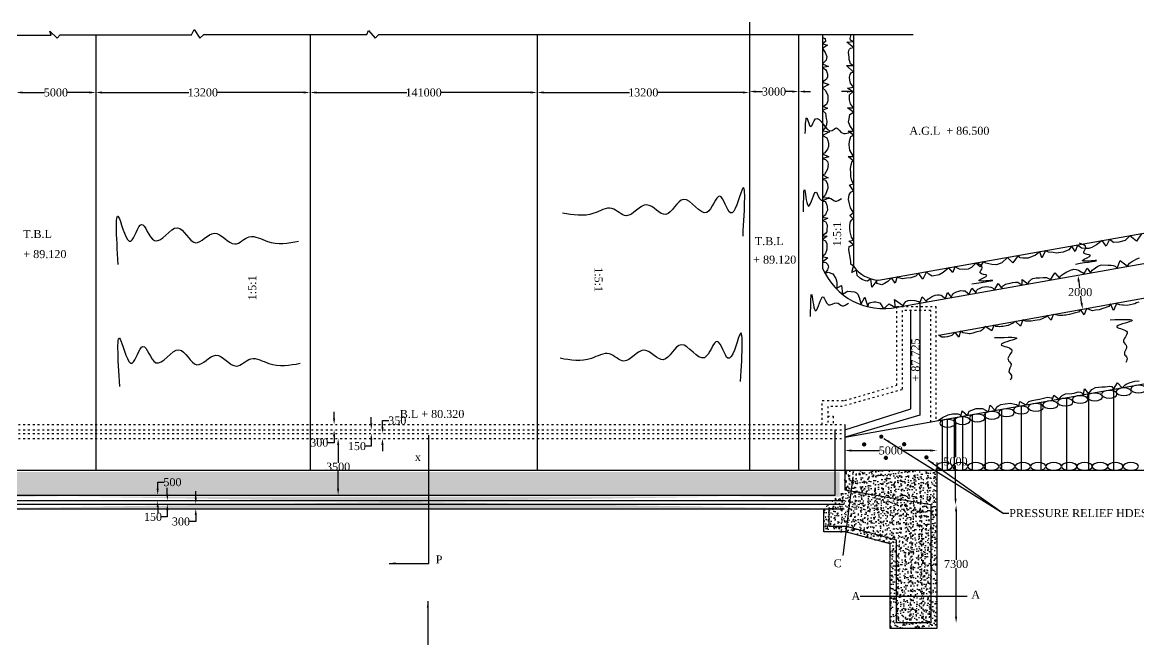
# Model space of a CAD drawing. Header units: millimetres. Extents: x 1411 to 180245, y 6908 to 115932.
# Drawn here: x 46837 to 116560, y 38924 to 77492 of the extents above; entities that cross this region are included whole.
import ezdxf

# ---------------------------------------------------------------- set-up
doc = ezdxf.new("R2010")
doc.units = ezdxf.units.MM
doc.header["$MEASUREMENT"] = 0
doc.header["$PDMODE"] = 66
doc.header["$PDSIZE"] = 170
doc.linetypes.add('ACAD_ISO03W100', pattern=[30, 12, -18])
for name, color, linetype in [('DOT LINE', 3, 'ACAD_ISO03W100'), ('DWG. LINE', 1, 'Continuous'), ('HATCH', 2, 'Continuous'), ('TEXT', 7, 'Continuous')]:
    doc.layers.add(name, color=color, linetype=linetype)
doc.styles.get("Standard").update_dxf_attribs({"font": 'TIMES.TTF', "height": 500})
doc.dimstyles.get("Standard").update_dxf_attribs({"dimtxt": 500, "dimasz": 400, "dimexe": 0.18, "dimexo": 0.0625, "dimgap": 0.09, "dimtad": 0, "dimtih": 1, "dimtoh": 1, "dimdec": 1, "dimzin": 0, "dimdsep": 46, "dimtxsty": 'Standard', "dimcen": 0.09, "dimse1": 1, "dimse2": 1, "dimclrd": 5, "dimclre": 5, "dimclrt": 4, "dimadec": 0, "dimazin": 0, "dimtfac": 1, "dimtdec": 1, "dimtofl": 0, "dimtmove": 0, "dimatfit": 3, "dimfxl": 1, "dimtolj": 1, "dimtzin": 0, "dimarcsym": 0})
pattern_1 = [(50, (0, 0), (573.8081, -50.2017), [60, -660]), (355, (0, 0), (-111.001, 601.7537), [48, -528]), (100.4514, (47.8, -4.2), (462.8075, 551.5516), [50.9922, -560.9137]), (46.1842, (0, 160), (853.793, -132.415), [90, -990]), (96.6356, (71.15, 149), (747.73, 779.294), [76.488, -841.3704]), (351.1842, (0, 160), (747.7296, 779.295), [72, -792]), (21, (80, 120), (477.5256, -322.0951), [60, -660]), (326, (80, 120), (194.6523, 580.12), [48, -528]), (71.4514, (119.8, 93.16), (672.178, 258.0244), [50.9922, -560.9137]), (37.5, (0, 0), (9.7279, 266.3151), [0, -521.6, 0, -536, 0, -530]), (7.5, (0, 0), (210.4556, 315.5294), [0, -305.6, 0, -509.6, 0, -202]), (327.5, (-178.4, 0), (427.05795, -18.0439), [0, -200, 0, -624, 0, -828]), (317.5, (-258.4, 0), (466.5489, 80.084), [0, -260, 0, -414.4, 0, -588])]

# ---------------------------------------------------------------- blocks, each defined once
blk = doc.blocks.new('*D30')
at = {"layer": 'Defpoints', "color": 0}
for p in [(46447, 73109), (51420, 73109), (51420, 73109)]:
    blk.add_point(p, dxfattribs=at)
at = {"layer": 'DWG. LINE', "color": 5, "lineweight": -2}
for p, q in [((46847, 73109), (48226, 73109)), ((51020, 73109), (49641, 73109))]:
    blk.add_line(p, q, dxfattribs=at)
at = {"layer": 'DWG. LINE', "color": 5}
for points in [[(46847, 73176), (46847, 73042), (46447, 73109)], [(51020, 73176), (51020, 73042), (51420, 73109)]]:
    blk.add_solid(points, dxfattribs=at)
at = {"layer": 'DWG. LINE', "color": 4, "insert": (48934, 73109), "char_height": 500, "attachment_point": 5}
blk.add_mtext('\\A1;5000', dxfattribs=at)
blk = doc.blocks.new('*D31')
at = {"layer": 'Defpoints', "color": 0}
for p in [(51420, 73109), (64806, 73109), (64806, 73109)]:
    blk.add_point(p, dxfattribs=at)
at = {"layer": 'DWG. LINE', "color": 5, "lineweight": -2}
for p, q in [((51820, 73109), (57246, 73109)), ((64406, 73109), (58979, 73109))]:
    blk.add_line(p, q, dxfattribs=at)
at = {"layer": 'DWG. LINE', "color": 5}
for points in [[(51820, 73176), (51820, 73042), (51420, 73109)], [(64406, 73176), (64406, 73042), (64806, 73109)]]:
    blk.add_solid(points, dxfattribs=at)
at = {"layer": 'DWG. LINE', "color": 4, "insert": (58113, 73109), "char_height": 500, "attachment_point": 5}
blk.add_mtext('\\A1;13200', dxfattribs=at)
blk = doc.blocks.new('*D32')
at = {"layer": 'Defpoints', "color": 0}
for p in [(64806, 73109), (78995, 73109), (78995, 73109)]:
    blk.add_point(p, dxfattribs=at)
at = {"layer": 'DWG. LINE', "color": 5, "lineweight": -2}
for p, q in [((65206, 73109), (70849, 73109)), ((78595, 73109), (72951, 73109))]:
    blk.add_line(p, q, dxfattribs=at)
at = {"layer": 'DWG. LINE', "color": 5}
for points in [[(65206, 73176), (65206, 73042), (64806, 73109)], [(78595, 73176), (78595, 73042), (78995, 73109)]]:
    blk.add_solid(points, dxfattribs=at)
at = {"layer": 'DWG. LINE', "color": 4, "insert": (71900, 73109), "char_height": 500, "attachment_point": 5}
blk.add_mtext('\\A1;141000', dxfattribs=at)
blk = doc.blocks.new('*D33')
at = {"layer": 'Defpoints', "color": 0}
for p in [(78995, 73109), (92244, 73109), (92244, 73109)]:
    blk.add_point(p, dxfattribs=at)
at = {"layer": 'DWG. LINE', "color": 5, "lineweight": -2}
for p, q in [((79395, 73109), (84753, 73109)), ((91844, 73109), (86486, 73109))]:
    blk.add_line(p, q, dxfattribs=at)
at = {"layer": 'DWG. LINE', "color": 5}
for points in [[(79395, 73176), (79395, 73042), (78995, 73109)], [(91844, 73176), (91844, 73042), (92244, 73109)]]:
    blk.add_solid(points, dxfattribs=at)
at = {"layer": 'DWG. LINE', "color": 4, "insert": (85620, 73109), "char_height": 500, "attachment_point": 5}
blk.add_mtext('\\A1;13200', dxfattribs=at)
blk = doc.blocks.new('*D34')
at = {"layer": 'Defpoints', "color": 0}
for p in [(92244, 73109), (95324, 73166), (95324, 73109)]:
    blk.add_point(p, dxfattribs=at)
at = {"layer": 'DWG. LINE', "color": 5, "lineweight": -2}
for p, q in [((92644, 73166), (93074, 73166)), ((94924, 73166), (94495, 73166))]:
    blk.add_line(p, q, dxfattribs=at)
at = {"layer": 'DWG. LINE', "color": 5}
for points in [[(92644, 73232), (92644, 73099), (92244, 73166)], [(94924, 73232), (94924, 73099), (95324, 73166)]]:
    blk.add_solid(points, dxfattribs=at)
at = {"layer": 'DWG. LINE', "color": 4, "insert": (93784, 73166), "char_height": 500, "attachment_point": 5}
blk.add_mtext('\\A1;3000', dxfattribs=at)
blk = doc.blocks.new('*D40')
at = {"layer": 'Defpoints', "color": 0}
for p in [(55290, 47614), (55290, 47962), (55290, 47962)]:
    blk.add_point(p, dxfattribs=at)
at = {"layer": 'DWG. LINE', "color": 5, "lineweight": -2}
for p, q in [((55290, 48362), (55290, 48762)), ((55290, 48762), (55691, 48762)), ((55290, 47214), (55290, 46814))]:
    blk.add_line(p, q, dxfattribs=at)
at = {"layer": 'DWG. LINE', "color": 5}
for points in [[(55224, 48362), (55357, 48362), (55290, 47962)], [(55224, 47214), (55357, 47214), (55290, 47614)]]:
    blk.add_solid(points, dxfattribs=at)
at = {"layer": 'DWG. LINE', "color": 4, "insert": (56213, 48762), "char_height": 500, "attachment_point": 5}
blk.add_mtext('\\A1;500', dxfattribs=at)
blk = doc.blocks.new('*D41')
at = {"layer": 'Defpoints', "color": 0}
for p in [(55673, 47614), (55673, 47394), (55893, 47394)]:
    blk.add_point(p, dxfattribs=at)
at = {"layer": 'DWG. LINE', "color": 5, "lineweight": -2}
for p, q in [((55893, 48014), (55893, 48414)), ((55893, 46994), (55893, 46594)), ((55893, 46594), (55493, 46594))]:
    blk.add_line(p, q, dxfattribs=at)
at = {"layer": 'DWG. LINE', "color": 5}
for points in [[(55826, 48014), (55960, 48014), (55893, 47614)], [(55826, 46994), (55960, 46994), (55893, 47394)]]:
    blk.add_solid(points, dxfattribs=at)
at = {"layer": 'DWG. LINE', "color": 4, "insert": (54996, 46594), "char_height": 500, "attachment_point": 5}
blk.add_mtext('\\A1;150', dxfattribs=at)
blk = doc.blocks.new('*D42')
at = {"layer": 'Defpoints', "color": 0}
for p in [(56660, 47394), (56660, 47106), (57670, 47106)]:
    blk.add_point(p, dxfattribs=at)
at = {"layer": 'DWG. LINE', "color": 5, "lineweight": -2}
for p, q in [((57670, 47794), (57670, 48194)), ((57670, 46306), (57270, 46306)), ((57670, 46706), (57670, 46306))]:
    blk.add_line(p, q, dxfattribs=at)
at = {"layer": 'DWG. LINE', "color": 5}
for points in [[(57603, 47794), (57736, 47794), (57670, 47394)], [(57603, 46706), (57736, 46706), (57670, 47106)]]:
    blk.add_solid(points, dxfattribs=at)
at = {"layer": 'DWG. LINE', "color": 4, "insert": (56744, 46306), "char_height": 500, "attachment_point": 5}
blk.add_mtext('\\A1;300', dxfattribs=at)
blk = doc.blocks.new('*D43')
at = {"layer": 'Defpoints', "color": 0}
for p in [(66389, 51492), (66561, 51492), (66389, 47962)]:
    blk.add_point(p, dxfattribs=at)
at = {"layer": 'DWG. LINE', "color": 5, "lineweight": -2}
for p, q in [((66561, 51092), (66561, 49981)), ((66561, 48362), (66561, 49472))]:
    blk.add_line(p, q, dxfattribs=at)
at = {"layer": 'DWG. LINE', "color": 5}
for points in [[(66494, 51092), (66628, 51092), (66561, 51492)], [(66494, 48362), (66628, 48362), (66561, 47962)]]:
    blk.add_solid(points, dxfattribs=at)
at = {"layer": 'DWG. LINE', "color": 4, "insert": (66561, 49727), "char_height": 500, "attachment_point": 5}
blk.add_mtext('\\A1;3500', dxfattribs=at)
blk = doc.blocks.new('*D44')
at = {"layer": 'Defpoints', "color": 0}
for p in [(66410, 52358), (66311, 52031), (66410, 52031)]:
    blk.add_point(p, dxfattribs=at)
at = {"layer": 'DWG. LINE', "color": 5, "lineweight": -2}
for p, q in [((66311, 52758), (66311, 53158)), ((66311, 51631), (66311, 51231)), ((66311, 51231), (65911, 51231))]:
    blk.add_line(p, q, dxfattribs=at)
at = {"layer": 'DWG. LINE', "color": 5}
for points in [[(66244, 52758), (66378, 52758), (66311, 52358)], [(66244, 51631), (66378, 51631), (66311, 52031)]]:
    blk.add_solid(points, dxfattribs=at)
at = {"layer": 'DWG. LINE', "color": 4, "insert": (65385, 51231), "char_height": 500, "attachment_point": 5}
blk.add_mtext('\\A1;300', dxfattribs=at)
blk = doc.blocks.new('*D45')
at = {"layer": 'Defpoints', "color": 0}
for p in [(66648, 52031), (66648, 51814), (68630, 51814)]:
    blk.add_point(p, dxfattribs=at)
at = {"layer": 'DWG. LINE', "color": 5, "lineweight": -2}
for p, q in [((68630, 52431), (68630, 52831)), ((68630, 51014), (68230, 51014)), ((68630, 51414), (68630, 51014))]:
    blk.add_line(p, q, dxfattribs=at)
at = {"layer": 'DWG. LINE', "color": 5}
for points in [[(68563, 52431), (68697, 52431), (68630, 52031)], [(68563, 51414), (68697, 51414), (68630, 51814)]]:
    blk.add_solid(points, dxfattribs=at)
at = {"layer": 'DWG. LINE', "color": 4, "insert": (67733, 51014), "char_height": 500, "attachment_point": 5}
blk.add_mtext('\\A1;150', dxfattribs=at)
blk = doc.blocks.new('*D46')
at = {"layer": 'Defpoints', "color": 0}
for p in [(69331, 51814), (69331, 51814), (69331, 51492)]:
    blk.add_point(p, dxfattribs=at)
at = {"layer": 'DWG. LINE', "color": 5, "lineweight": -2}
for p, q in [((69331, 52214), (69331, 52614)), ((69331, 52614), (69731, 52614)), ((69331, 51092), (69331, 50692))]:
    blk.add_line(p, q, dxfattribs=at)
at = {"layer": 'DWG. LINE', "color": 5}
for points in [[(69264, 52214), (69398, 52214), (69331, 51814)], [(69264, 51092), (69398, 51092), (69331, 51492)]]:
    blk.add_solid(points, dxfattribs=at)
at = {"layer": 'DWG. LINE', "color": 4, "insert": (70257, 52614), "char_height": 500, "attachment_point": 5}
blk.add_mtext('\\A1;350', dxfattribs=at)
blk = doc.blocks.new('*D47')
at = {"layer": 'Defpoints', "color": 0}
for p in [(112649, 61681), (112767, 61697), (112933, 59557)]:
    blk.add_point(p, dxfattribs=at)
at = {"layer": 'DWG. LINE', "color": 5, "lineweight": -2}
for p, q in [((112820, 61300), (112875, 60889)), ((112998, 59969), (112943, 60380))]:
    blk.add_line(p, q, dxfattribs=at)
at = {"layer": 'DWG. LINE', "color": 5}
for points in [[(112886, 61309), (112754, 61291), (112767, 61697)], [(113064, 59978), (112932, 59960), (113051, 59572)]]:
    blk.add_solid(points, dxfattribs=at)
at = {"layer": 'DWG. LINE', "color": 4, "insert": (112909, 60634), "char_height": 500, "attachment_point": 5}
blk.add_mtext('\\A1;2000', dxfattribs=at)
blk = doc.blocks.new('*D48')
at = {"layer": 'Defpoints', "color": 0}
for p in [(98204, 50574), (103957, 50742), (103957, 50574)]:
    blk.add_point(p, dxfattribs=at)
at = {"layer": 'DWG. LINE', "color": 5, "lineweight": -2}
for p, q in [((98604, 50742), (100373, 50742)), ((103557, 50742), (101788, 50742))]:
    blk.add_line(p, q, dxfattribs=at)
at = {"layer": 'DWG. LINE', "color": 5}
for points in [[(98604, 50808), (98604, 50675), (98204, 50742)], [(103557, 50808), (103557, 50675), (103957, 50742)]]:
    blk.add_solid(points, dxfattribs=at)
at = {"layer": 'DWG. LINE', "color": 4, "insert": (101080, 50742), "char_height": 500, "attachment_point": 5}
blk.add_mtext('\\A1;5000', dxfattribs=at)
blk = doc.blocks.new('*D49')
at = {"layer": 'Defpoints', "color": 0}
for p in [(105035, 52784), (105035, 47340), (105124, 47340)]:
    blk.add_point(p, dxfattribs=at)
at = {"layer": 'DWG. LINE', "color": 5, "lineweight": -2}
for p, q in [((105124, 52384), (105124, 50316)), ((105124, 47740), (105124, 49808))]:
    blk.add_line(p, q, dxfattribs=at)
at = {"layer": 'DWG. LINE', "color": 5}
for points in [[(105058, 52384), (105191, 52384), (105124, 52784)], [(105058, 47740), (105191, 47740), (105124, 47340)]]:
    blk.add_solid(points, dxfattribs=at)
at = {"layer": 'DWG. LINE', "color": 4, "insert": (105124, 50062), "char_height": 500, "attachment_point": 5}
blk.add_mtext('\\A1;5000', dxfattribs=at)
blk = doc.blocks.new('*D50')
at = {"layer": 'Defpoints', "color": 0}
for p in [(105124, 47340), (105124, 39964), (105157, 39964)]:
    blk.add_point(p, dxfattribs=at)
at = {"layer": 'DWG. LINE', "color": 5, "lineweight": -2}
for p, q in [((105157, 46940), (105157, 43907)), ((105157, 40364), (105157, 43397))]:
    blk.add_line(p, q, dxfattribs=at)
at = {"layer": 'DWG. LINE', "color": 5}
for points in [[(105090, 46940), (105224, 46940), (105157, 47340)], [(105090, 40364), (105224, 40364), (105157, 39964)]]:
    blk.add_solid(points, dxfattribs=at)
at = {"layer": 'DWG. LINE', "color": 4, "insert": (105157, 43652), "char_height": 500, "attachment_point": 5}
blk.add_mtext('\\A1;7300', dxfattribs=at)

msp = doc.modelspace()

# ---------------------------------------------------------------- hatches: boundary and pattern name
at = {"layer": 'HATCH'}
h = msp.add_hatch(dxfattribs=at)
h.set_pattern_fill('AR-CONC', color=256, scale=80, style=0)
h.set_pattern_definition(pattern_1)
edge = h.paths.add_edge_path()
edge.add_line((98203.5, 48293.5), (102995.5, 46969))
edge.add_line((102995.5, 46969), (102995.5, 39978.5))
edge.add_line((103944.5, 49992), (103944.5, 39629.5))
edge.add_line((103944.5, 39629.5), (101047.5, 39629.5))
edge.add_line((101047.5, 39629.5), (101047.5, 44916))
edge.add_line((101047.5, 44916), (98248.5, 45663.5))
edge.add_line((98248.5, 45663.5), (96887, 45663.5))
edge.add_line((96887, 45663.5), (96887, 47106.5))
h = msp.add_hatch(dxfattribs=at)
h.set_pattern_fill('AR-CONC', color=256, scale=80, style=0)
h.set_pattern_definition(pattern_1)
h.paths.add_polyline_path([(103578.5, 47370), (103578.5, 39978.5), (101439, 39978.5), (101439, 45142.5), (98322.5, 45992), (97232, 45992), (97232, 47106.5), (96887, 47106.5), (96887, 45663.5), (98248.5, 45663.5), (101047.5, 44916), (101047.5, 39629.5), (103944.5, 39629.5), (103944.5, 49505.5), (98203.5, 49505.5), (98203.5, 48293.5)])
h.paths.add_polyline_path([(102995.5, 46969), (102995.5, 39978.5), (103578.5, 39978.5), (103578.5, 47370), (98203.5, 48293.5)], flags=17)
h = msp.add_hatch(dxfattribs=at)
h.set_pattern_fill('AR-CONC', color=256, scale=80, style=0)
h.set_pattern_definition([(50, (312.54, -109.97), (573.8081, -50.2017), [60, -660]), (355, (312.54, -109.97), (-111.001, 601.7537), [48, -528]), (100.4514, (360.36, -114.15), (462.8075, 551.5516), [50.992, -560.9137]), (46.1842, (312.54, 50), (853.793, -132.415), [90, -990]), (96.6356, (383.7, 39), (747.73, 779.294), [76.488, -841.3704]), (351.1842, (312.5, 50), (747.7296, 779.295), [72, -792]), (21, (392.54, 10.03), (477.5256, -322.0951), [60, -660]), (326, (392.54, 10.03), (194.6523, 580.12), [48, -528]), (71.4514, (432.33, -16.8), (672.178, 258.0244), [50.992, -560.9137]), (37.5, (312.54, -109.97), (9.7279, 266.3151), [0, -521.6, 0, -536, 0, -530]), (7.5, (312.54, -109.97), (210.4556, 315.5294), [0, -305.6, 0, -509.6, 0, -202]), (327.5, (134.14, -109.97), (427.05795, -18.0439), [0, -200, 0, -624, 0, -828]), (317.5, (54.14, -109.97), (466.5489, 80.084), [0, -260, 0, -414.4, 0, -588])])
h.paths.add_polyline_path([(43315.63, 49395.53), (43315.27, 47851.56), (97894.54, 47851.53), (97894.54, 49395.53)])
h = msp.add_hatch(dxfattribs=at)
h.set_pattern_fill('AR-CONC', color=256, scale=80, style=0)
h.set_pattern_definition(pattern_1)
edge = h.paths.add_edge_path()
edge.add_line((43002.73, 47961.53), (97608, 47961.5))
edge.add_line((43133, 47106.5), (98157, 47106.5))

# ---------------------------------------------------------------- linework, layer by layer
at = {"layer": 'DOT LINE', "ltscale": 10}
for points in [[(96800.5, 52358), (96800.5, 53871), (98214.5, 53871), (101452, 54817.5), (101452, 59738), (103894, 59738), (103881.38, 52577.57)], [(103577.31, 52523.14), (103577.31, 59497.5), (101784.5, 59497.5), (101784.5, 54542.5), (98051.5, 53501.5), (97136.5, 53501.5), (97136.5, 52358)], [(42990, 52358), (98203.5, 52358)], [(97136.5, 52879), (97136.5, 52879), (97487.5, 52879), (97487.5, 52358)], [(42990, 52031), (98203.5, 52031)], [(42990, 51814), (98203.5, 51814)], [(42990, 51491.5), (98203.5, 51491.5)], [(98203.5, 48293.5), (102995.5, 46969), (102995.5, 39978.5)], [(98157, 47614), (102340.5, 46549.5), (102340.5, 39978.5)]]:
    msp.add_lwpolyline(points, dxfattribs=at)
at = {"layer": 'DWG. LINE', "color": 5}
for p, q in [((95724, 73165.5), (96057.31, 73165.5)), ((98342.5, 73165.5), (98009.19, 73165.5))]:
    msp.add_line(p, q, dxfattribs=at)
at = {"layer": 'DWG. LINE'}
for points in [[(92244.5, 77492), (92244.5, 49505.5)], [(42250, 76697), (48639.5, 76697), (48560, 76933.5), (49009.5, 76495.5), (49194.5, 76707), (57406.5, 76707), (57560.5, 77039), (57922.5, 76509), (58173, 76739), (68353, 76739), (68467, 76984), (68878.5, 76504), (69107, 76734), (102469, 76734)], [(51420, 76720.37), (51420, 49505.5)], [(64805.5, 76720.37), (64805.5, 49505.5)], [(78995, 76720.37), (78995, 49505.5)], [(95324, 76720.37), (95324, 49505.5)], [(96820, 76734), (96820, 62122)], [(98742.5, 76734), (98742.5, 62248.5)], [(100317.5, 61378.5), (125698.5, 65873.5)], [(101486, 59705.5), (126166, 64072.5)], [(104082.5, 57953.5), (126284, 61975)], [(98203.5, 52031), (102325.5, 53337.5), (102325.5, 59497.5)], [(102891.92, 59954.27), (102891.92, 52945), (98231, 51566)], [(98231, 51566), (126782.5, 56677.5)], [(114990.66, 54566.44), (114990.66, 49505.5)], [(110447.29, 53753.05), (110447.29, 49505.5)], [(112049.28, 54039.85), (112049.28, 49505.5)], [(113432.97, 54287.57), (113432.97, 49505.5)], [(106982.46, 53132.75), (106982.46, 49505.5)], [(107995.29, 53314.07), (107995.29, 49505.5)], [(109230.14, 53535.15), (109230.14, 49505.5)], [(98203.5, 52358), (98203.5, 48293.5), (103578.5, 47370), (103578.5, 39978.5), (101439, 39978.5), (101439, 45142.5), (98322.5, 45992), (97232, 45992), (97232, 47106.5)], [(104288.16, 52650.4), (104288.16, 49505.5)], [(104600.01, 52706.23), (104600.01, 49505.5)], [(105035.3, 52784.16), (105035.3, 49505.5)], [(105553.94, 52877.01), (105553.94, 49505.5)], [(106170.44, 52987.38), (106170.44, 49505.5)], [(97608, 47961.5), (97608, 52031)], [(39710.5, 49505.5), (143749, 49505.5)], [(103944.5, 49992), (103944.5, 39629.5), (101047.5, 39629.5), (101047.5, 44916), (98248.5, 45663.5), (96887, 45663.5), (96887, 47106.5)], [(43002.73, 47961.53), (97608, 47961.5)], [(43133, 47614), (98157, 47614)], [(43133, 47394.5), (98157, 47394.5)], [(43133, 47106.5), (98157, 47106.5)], [(99173.25, 41649.33), (105848.3, 41649.33)]]:
    msp.add_lwpolyline(points, dxfattribs=at)
for centre, radius, start, end in [((100613.49, 63733.79), 4121.7, 203.0198686, 282.2212678), ((100484.66, 63541.76), 2169.71, 216.587655, 265.5814964)]:
    msp.add_arc(centre, radius, start, end, dxfattribs=at)
at = {"layer": 'DWG. LINE', "color": 5}
for points in [[(95724, 73232.17), (95724, 73098.83), (95324, 73165.5)], [(98342.5, 73232.17), (98342.5, 73098.83), (98742.5, 73165.5)]]:
    msp.add_solid(points, dxfattribs=at)
at = {"layer": 'HATCH'}
for points in [[(100203, 61360), (99900, 60956.5), (99832.62, 61472.35), (99619.5, 61313), (99499.5, 61337), (99299, 61421), (99190.5, 61493), (98986, 61665), (98950, 61837), (98945.25, 62012.75), (98648, 61865.5), (98742.5, 62248.5), (98590.5, 62377.5), (98574.5, 62526.5), (98554.5, 62693), (98456.5, 63279.5), (98482, 63482.5), (98742.5, 63593.5), (98466, 63812), (98742.5, 63885), (98624.5, 64070.5), (98542, 64413), (98517, 64624), (98529.5, 64817.5), (98570.5, 65052), (98643.5, 65153.5), (98742.5, 65194.5), (98520, 65413.5), (98742.5, 65603.5), (98663, 65725.5), (98571, 65893.5), (98501, 66153.5), (98440.5, 66429), (98478.5, 66716.5), (98586.5, 66875), (98742.5, 66957.5), (98491.5, 67329), (98742.5, 67405), (98640.5, 67581), (98577, 67856.5), (98580.5, 68037.5), (98552, 68362), (98599.5, 68596.5), (98660, 68828), (98742.5, 68828), (98421.5, 69117.5), (98742.5, 69117.5), (98526.5, 69512), (98488.5, 69835), (98491.5, 70073), (98590, 70360), (98742.5, 70445.5), (98415.5, 70689.5), (98742.5, 70715.5), (98517, 71046), (98447, 71268), (98475.5, 71461.5), (98523, 71732), (98742.5, 71881), (98364.5, 72141), (98742.5, 72141), (98561, 72389.5), (98491.5, 72646), (98491.5, 72957), (98706.5, 73159.5), (98382, 73381.5), (98742.5, 73437.5), (98554.5, 73680.5), (98529.5, 73868), (98504.5, 74071), (98534.5, 74230), (98619.5, 74364), (98742.5, 74385), (98315.5, 74788.5), (98716.5, 74788.5), (98556, 74902), (98526, 75043.5), (98474.5, 75163), (98481.5, 75308), (98453.5, 75462.5), (98444.5, 75602), (98457, 75729), (98497.5, 75817), (98552, 75875.5), (98742.5, 75914), (98336.5, 76250.5), (98742.5, 76289.5), (98570, 76383), (98536.5, 76483.5), (98601.5, 76734)], [(96820, 76540.5), (96983.5, 76480.5), (96998.5, 76295.5), (96820, 76140.5), (97117.5, 76064.5), (96820, 75862), (96987.28, 75616.24), (97077.5, 75353), (97049, 75129.5), (96820, 74897), (97189, 74732), (96820, 74673.5), (97001, 74544.5), (97061.5, 74434), (97122.5, 74253), (97119, 74084), (97067, 73948), (96820, 73746), (97212, 73613), (96820, 73401), (97010.5, 73236), (97147.5, 72920), (97154.5, 72594.5), (97053.5, 72368), (96891.5, 72253), (96820, 72253), (97125.5, 72123.5), (96820, 71987), (97010.5, 71814.5), (97035.5, 71482), (97086, 71309.5), (97053.5, 71087), (97004.77, 70933.49), (96820, 70717), (97258.5, 70640.5), (96820, 70425), (97086, 70273), (97154.5, 70104), (97179.5, 69917), (97183, 69741), (97125.5, 69572), (96953, 69346), (96820, 69281), (97215.5, 69092.5), (96820, 68988.5), (96996, 68927.5), (97129, 68798), (97169, 68633), (97129, 68308), (96935, 67992), (96820, 67956), (97176, 67786), (96820, 67703.5), (97010.5, 67634), (97135.5, 67392), (97148, 67141.5), (97003.5, 66728), (96902, 66609), (96841.5, 66546.5), (96820, 66518.5), (97224.5, 66542), (96820, 66325), (96987.5, 66307.5), (97028.5, 66227.5), (97084, 66078), (97114, 65966), (97117.5, 65758.5), (97041, 65581), (97002, 65472.5), (96847, 65349.5), (96820, 65321), (97151.5, 65263.5), (96820, 65084), (96998.5, 65050), (97043, 64970), (97096, 64845.5), (97107, 64753), (97091, 64548), (97078.5, 64409.5), (97009, 64297.5), (96820, 64157), (97099.5, 64141), (96820, 63922.5), (96999.5, 63844.5), (97074.5, 63652), (97079.5, 63518), (97079.5, 63327.5), (97048, 63181), (96982, 63005), (96820, 62870), (97146, 62780), (96820, 62510.5), (97031.5, 62479), (97129.5, 62386.5), (97170, 62271.5), (97179.5, 62190.5), (97153, 62108.5), (97118, 62026.5), (97049, 61915.5), (96963.75, 61818.63), (97176, 61888), (97455.5, 61786.5), (97639, 61493), (97703.5, 61254), (97703.5, 61125.5), (97703.5, 60953), (97659.73, 60859.12), (98009.5, 61045), (98058.74, 60499.34), (98318.5, 60658.5), (98396.5, 60699.5), (98612.5, 60679.5), (98802, 60654.5), (98928.5, 60601), (99024.5, 60505), (99108, 60300.5), (99190.5, 60004.5), (99215.47, 59856.43), (99454, 60326.5), (99645.09, 59727.47), (99713, 59944), (99830.5, 59988), (100015, 60023), (100152.5, 60036.5), (100387.5, 59961.5), (100487.5, 59850), (100616.5, 59598.5), (100970, 59896.5), (101368.83, 59681.9), (101300, 60168.5), (101875.09, 59774.35), (101885.5, 59885), (102009.5, 60057.5), (102164, 60120.5), (102319.5, 60143.5), (102588, 60118), (102819, 60052.5), (102891.92, 59954.27), (103039.5, 60339), (103328.9, 60031.59), (103324.5, 60147), (103345.5, 60163), (103415.5, 60209), (103437.5, 60227.5), (103625, 60340.5), (103712, 60389), (103840, 60436.5), (103996.5, 60473), (104122.5, 60464), (104219, 60445.5), (104421, 60310), (104489.51, 60236.96), (104622.5, 60620), (104868.75, 60304.06), (104887, 60395.5), (104908, 60452.5), (104967, 60523), (105025.5, 60566.5), (105192.5, 60654), (105324, 60700), (105458, 60728), (105591.5, 60725.5), (105730, 60713), (105880, 60575.5), (105981.85, 60501.02), (106135, 60889), (106400.63, 60575.12), (106409.5, 60671), (106441.5, 60744), (106520.5, 60813), (106611.5, 60864), (106788.5, 60939), (106925, 60963.5), (107070.5, 60978.5), (107329.5, 60955), (107435.5, 60907.5), (107549.55, 60778.41), (107792, 61178.5), (108024.19, 60862.4), (108047, 61001), (108122, 61060), (108234, 61133.5), (108328.5, 61163), (108541, 61206), (108683.5, 61231.5), (108865.5, 61249), (109013.5, 61255), (109158.5, 61157.5), (109286.49, 61085.76), (109293, 61435), (109637.32, 61147.83), (109739.5, 61320.5), (109824, 61401), (109870, 61443), (109957.5, 61483.5), (110165, 61522.5), (110368.5, 61538.5), (110601, 61554.5), (110797, 61547.5), (111007, 61444), (111054.86, 61398.66), (111316, 61834), (111619.15, 61498.51), (111674.5, 61654), (111743.5, 61706), (111872, 61779), (112078, 61904), (112186.5, 61956), (112311.5, 62003.5), (112512, 62066.5), (112658.5, 62055), (112805, 62018), (112958.5, 61906), (113060, 61860), (113140.27, 61767.66), (113343.5, 62138), (113561.92, 61842.27), (113659, 62005.5), (113710, 62044), (114009.5, 62258), (114185.5, 62318), (114266.5, 62346.5), (114646, 62321.5), (114836.5, 62318), (114973, 62307), (115087, 62250), (115217.72, 62135.26), (115414, 62604), (115864.15, 62249.64), (115978, 62445.5), (116114.5, 62534), (116298.5, 62642), (116452.5, 62711.5), (116616, 62768.5)], [(116739.17, 64286.79), (116421.5, 63820.5), (116000.93, 64156.05), (115718.5, 63868), (115321.5, 63758.5), (114983.5, 63744.5), (114741.44, 63932.99), (114532.5, 63516.5), (114281.46, 63851.53), (113930.87, 63588.83), (113636.5, 63420.5), (113446.5, 63367), (113198.5, 63364.5), (112981.5, 63389.5), (112738.99, 63578.36), (112593, 63181.5), (112390.94, 63516.72), (112204, 63280), (111852, 63122.5), (111416.5, 63074), (111219.5, 63102), (110932, 63138.5), (110733.46, 63223.18), (110512.5, 62784), (110380.07, 63160.59), (110118, 62944.5), (109662.5, 62755), (109333, 62766.5), (109164, 62789), (109030.41, 62921.56), (108699, 62468), (108376.94, 62805.83), (108008, 62465), (107689.5, 62344), (107394, 62358), (107010, 62439.5), (106841.71, 62533.94), (106668.76, 62225.77), (106398.74, 62455.49), (106119, 62169), (105919, 62076), (105691, 62059), (105361.5, 62073.5), (105070.82, 62220.32), (104949, 61862), (104705.74, 62155.66), (104340.5, 61867.5), (104109.5, 61726.5), (103653, 61642), (103447.5, 61754.5), (103318.38, 61909.96), (103089.5, 61436.5), (102805.08, 61819.05), (102639, 61628), (102320.5, 61526.5), (102067, 61512.5), (101818, 61467.5), (101589.5, 61538), (101472.47, 61583.05), (101347.5, 61194.5), (101126.39, 61521.76), (100896, 61301), (100685, 61169), (100510.5, 61087.5), (100211.5, 61177.5), (100203, 61360)], [(116561.5, 60010), (116431, 59962.5), (116328, 59908.5), (116215.5, 59891.5), (115847, 59802), (115609, 59816.5), (115542.5, 59827.5), (115391, 59835.5), (115237.5, 59889), (115198.99, 59967.1), (114980, 59494.5), (114803.11, 59895.39), (114694.5, 59740), (114574, 59703.5), (114470.5, 59657.5), (114377, 59624.5), (114095.5, 59527), (113859, 59506.5), (113681.5, 59476.5), (113291.49, 59621.58), (113154.5, 59226), (112932.89, 59556.63), (112802, 59389), (112610, 59339.5), (112526, 59320.5), (112392.5, 59286), (112243, 59247), (112019.5, 59204.5), (111924.5, 59191), (111830.5, 59183.5), (111564.5, 59175.5), (111480, 59189), (111366, 59208), (111222.05, 59246.73), (111104.5, 58890), (110832.74, 59176.21), (110744, 59069.5), (110659.5, 59030.5), (110564.5, 58988), (110382, 58905.5), (110224.5, 58893), (110067.5, 58871), (109846.5, 58825), (109516.5, 58825), (109395, 58866.5), (109316.27, 58901.53), (109189.5, 58519.5), (108852.59, 58817.54), (108721.5, 58696.5), (108572, 58625), (108415.5, 58558.5), (108276, 58532.5), (108098, 58494.5), (107983, 58479), (107873.5, 58475.5), (107799, 58486.5), (107648.5, 58492.5), (107594.5, 58529), (107514.83, 58575.22), (107381.5, 58211), (106982.58, 58478.81), (106835, 58314.5), (106740, 58244.5), (106685.5, 58203), (106462.5, 58149.5), (106203.5, 58073), (106026.5, 58034.5), (105975, 58038), (105862.5, 58045.5), (105586, 58098), (105424.88, 58196.65), (105332.5, 57831.5), (105099.5, 58137.72), (104881, 57926), (104623, 57836), (104460, 57829), (104265, 57829), (104055, 57939.5)], [(104043.46, 52606.59), (104315, 52809), (104662, 52971), (104932, 53038.5), (105265, 53034), (105431.5, 52966.5), (105450.83, 52858.55), (105535, 53218), (105870.19, 52933.62), (105967.5, 53197), (106247, 53309), (106404.5, 53363), (106562, 53376.5), (106809.5, 53358.5), (107177.87, 53167.74), (107286.5, 53579), (107597.38, 53242.84), (107692.5, 53471.5), (107814, 53525), (107949, 53606), (108219, 53664.5), (108538.5, 53691.5), (108930, 53610.5), (109076.61, 53507.66), (109143, 53813), (109517.19, 53586.54), (109692, 53799.5), (109912.5, 53858), (110119.5, 53907.5), (110376, 53957), (110873, 54079.5), (111138.5, 54025.5), (111164.3, 53881.41), (111260, 54205.5), (111601.32, 53959.65), (111713.55, 54115.46), (111786.5, 54183), (111980, 54273), (112394, 54313.5), (112533.5, 54318), (112778, 54417.5), (112917.5, 54386), (113016.5, 54350), (113122.6, 54232), (113169.5, 54602), (113432.97, 54287.57), (113637.5, 54548), (113867.5, 54683.5), (114052, 54697), (114268, 54715), (114475, 54728.5), (114750, 54760), (114894, 54733), (114983.3, 54565.12), (115232.5, 54962.5), (115535.96, 54664.06), (115716.3, 54847.44), (115822, 54899.5), (116024.5, 54998.5), (116321.5, 55075), (116596, 55102)]]:
    msp.add_lwpolyline(points, dxfattribs=at)
at = {"layer": 'HATCH', "const_width": 132.5}
for points in [[(100418.25, 51607, 1), (100551.75, 51607, 1)], [(99347.75, 51123.5, 1), (99481.25, 51123.5, 1)], [(101847.25, 51134, 1), (101980.75, 51134, 1)], [(100703.75, 50283, 1), (100837.25, 50283, 1)], [(103235.75, 50315.5, 1), (103369.25, 50315.5, 1)]]:
    msp.add_lwpolyline(points, format="xyb", close=True, dxfattribs=at)
at = {"layer": 'HATCH', "extrusion": (0, 0, -1)}
for centre in [(114724.45, 54256.64), (115636.95, 54411.14), (116549.95, 54583.14), (111055.95, 53600.14), (111975.95, 53762.64), (112898.45, 53929.64), (113813.95, 54091.64), (106481.95, 52775.14), (107396.95, 52942.14), (108312.45, 53106.64), (109226.09, 53271.14), (110140.45, 53438.14), (104628.95, 52448.14), (105549.89, 52610.14), (104437.45, 49759.14), (105416.45, 49749.14), (106379.95, 49749.14), (107349.95, 49749.14), (108344.95, 49749.14), (109324.45, 49749.14), (110288.45, 49749.14), (111250.95, 49749.14), (112217.95, 49749.14), (112225.95, 49749.14), (113184.95, 49749.14), (114145.95, 49749.14), (115099.95, 49749.14), (116074.95, 49749.14)]:
    msp.add_ellipse(centre, major_axis=(-480, 0), ratio=0.49583333, dxfattribs=at)
at = {"layer": 'HATCH'}
for points in [[(95739, 70547.5), (95855.5, 71476.5), (96069, 70977.5), (96384, 71464.5), (97407.5, 70726), (97679.5, 70893.5), (97967.5, 70637), (98742.5, 70715.5)], [(91848.31, 64130.44), (91770.31, 66986.94), (91062.81, 65586.94), (90396.81, 66636.44), (89586.81, 65617.94), (88144.31, 66427.44), (87021.81, 65485.44), (85839.81, 66084.44), (84563.81, 65408.44), (83656.31, 65858.94), (82530.81, 65564.94), (80577.81, 65578.94)], [(95625, 65658), (95708, 66989.5), (95961.5, 66011.5), (96415.5, 66877.5), (96740, 66376.5), (97247, 66506.5), (97601, 66323.5), (97996, 66482.5)], [(52822.5, 62365.5), (52900.5, 65222), (53608, 63822), (54274, 64871.5), (55084, 63853), (56526.5, 64662.5), (57649, 63720.5), (58831, 64319.5), (60107, 63643.5), (61014.5, 64094), (62140, 63800), (64093, 63814)], [(112608.73, 62391.26), (113842.23, 62605.76), (113052.73, 62619.76), (113543.23, 62927.76), (113132.23, 63077.26), (113258.23, 63404.26), (112862.47, 63695.75)], [(106145, 61151), (107378.5, 61365.5), (106589, 61379.5), (107079.5, 61687.5), (106668.5, 61837), (106794.5, 62164), (106398.74, 62455.49)], [(96066.72, 59119.7), (96149.72, 60451.2), (96403.22, 59473.2), (96857.22, 60339.2), (97181.72, 59838.2), (97688.72, 59968.2), (98042.72, 59785.2), (98437.72, 59944.2)], [(91694.94, 55053.29), (91616.94, 57909.79), (90909.44, 56509.79), (90243.44, 57559.29), (89433.44, 56540.79), (87990.94, 57350.29), (86868.44, 56408.29), (85686.44, 57007.29), (84410.44, 56331.29), (83502.94, 56781.79), (82377.44, 56487.79), (80424.44, 56501.79)], [(114779.63, 58909.93), (116110.13, 58831.93), (115197.13, 58447.43), (115849.13, 58134.93), (115614.13, 57535.43), (115810.13, 57242.43), (115673.13, 56763.43), (115829.63, 56548.43), (115751.63, 56248.93)], [(52916.63, 54741.42), (52994.63, 57597.92), (53702.13, 56197.92), (54368.13, 57247.42), (55178.13, 56228.92), (56620.63, 57038.42), (57743.13, 56096.42), (58925.13, 56695.42), (60201.13, 56019.42), (61108.63, 56469.92), (62234.13, 56175.92), (64187.13, 56189.92)], [(107564.63, 57796.43), (108895.13, 57718.43), (107982.13, 57333.93), (108634.13, 57021.43), (108399.13, 56421.93), (108595.13, 56128.93), (108458.13, 55649.93), (108614.63, 55434.93), (108536.63, 55135.43)]]:
    msp.add_spline(points, degree=3, dxfattribs=at)

# ---------------------------------------------------------------- texts
at = {"layer": 'TEXT'}
for s, p in [('A.G.L  + 86.500', (102239.5, 70468)), ('T.B.L', (46882.5, 64018.5)), ('T.B.L', (92585, 63571.5)), ('+ 89.120', (46902.5, 62762.5)), ('+ 89.120', (92484, 62413.5)), ('B.L + 80.320', (70412, 52774.5)), ('x', (71356.68, 50088.07)), ('PRESSURE RELIEF HDES SPACED AT 1800 C/C', (108476, 46582)), ('P', (72654.8, 43685.99)), ('C', (97511.31, 43450)), ('A', (98622.94, 41399.04)), ('A', (106109.77, 41488.98))]:
    msp.add_text(s, height=500, dxfattribs=at).set_placement(p)
for s, rotation, p in [('1:5:1', 90, (97975.5, 63488.5)), ('1:5:1', 270, (82583.5, 62193)), ('1:5:1', 90, (61444, 60127.5)), ('+ 87.725', 90, (102868, 55052))]:
    msp.add_text(s, height=500, rotation=rotation, dxfattribs=at).set_placement(p)

# ---------------------------------------------------------------- dimensions: what is measured, and where the dimension line sits
at = {"layer": 'DWG. LINE'}
for p1, p2, distance, text, picture, middle in [((46447, 73109), (51420, 73109), 0, '5000', '*D30', (48933.5, 73109)), ((51420, 73109), (64805.5, 73109), 0, '13200', '*D31', (58112.75, 73109)), ((64805.5, 73109), (78995, 73109), 0, '141000', '*D32', (71900.25, 73109)), ((78995, 73109), (92244.5, 73109), 0, '13200', '*D33', (85619.75, 73109)), ((92244.5, 73109), (95324, 73109), 56.5, '3000', '*D34', (93784.25, 73165.5)), ((112932.89, 59556.63), (112648.64, 61680.67), -119.43, '2000', '*D47', (112909.14, 60634.49)), ((66409.5, 52358), (66409.5, 52031), -98.5, '300', '*D44', (65385.32, 51231)), ((66647.5, 52031), (66647.5, 51814), 1982.5, '150', '*D45', (67732.61, 51014)), ((69331, 51491.5), (69331, 51814), 0, '350', '*D46', (70256.68, 52614)), ((105035.3, 52784.16), (105035.3, 47340), 89.2, '5000', '*D49', (105124.5, 50062.08)), ((66389, 47961.52), (66389, 51491.5), -172, '3500', '*D43', (66561, 49726.51)), ((98203.5, 50573.5), (103957, 50573.5), 168, '5000', '*D48', (101080.25, 50741.5)), ((55290.5, 47614), (55290.5, 47961.52), 0, '500', '*D40', (56213.48, 48761.52)), ((55673, 47614), (55673, 47394.5), 220, '150', '*D41', (54995.61, 46594.5)), ((56659.5, 47394.5), (56659.5, 47106.5), 1010, '300', '*D42', (56743.82, 46306.5)), ((105124.5, 47340), (105124.5, 39963.5), 32.5, '7300', '*D50', (105157, 43651.75))]:
    dim = msp.add_aligned_dim(p1=p1, p2=p2, distance=distance, text=text, dimstyle='Standard', dxfattribs=at)
    dim.commit()
    dim.dimension.update_dxf_attribs({"geometry": picture, "text_midpoint": middle})

# ---------------------------------------------------------------- leaders
for points in [[(69745.04, 43686.77), (72228.67, 43686.77), (72228.67, 51700.96)], [(100640.5, 51491.5), (108098.5, 46829)], [(103400, 50154.5), (108098.5, 46829), (108445.5, 46821)], [(98706.88, 49106.29), (98079.6, 44177.98)], [(72162, 41322.5), (72162, 29743)]]:
    msp.add_leader(points, dimstyle='Standard', override={"dimgap": 0.09, "dimtad": 0}, dxfattribs=at)

doc.saveas('drawing.dxf')
